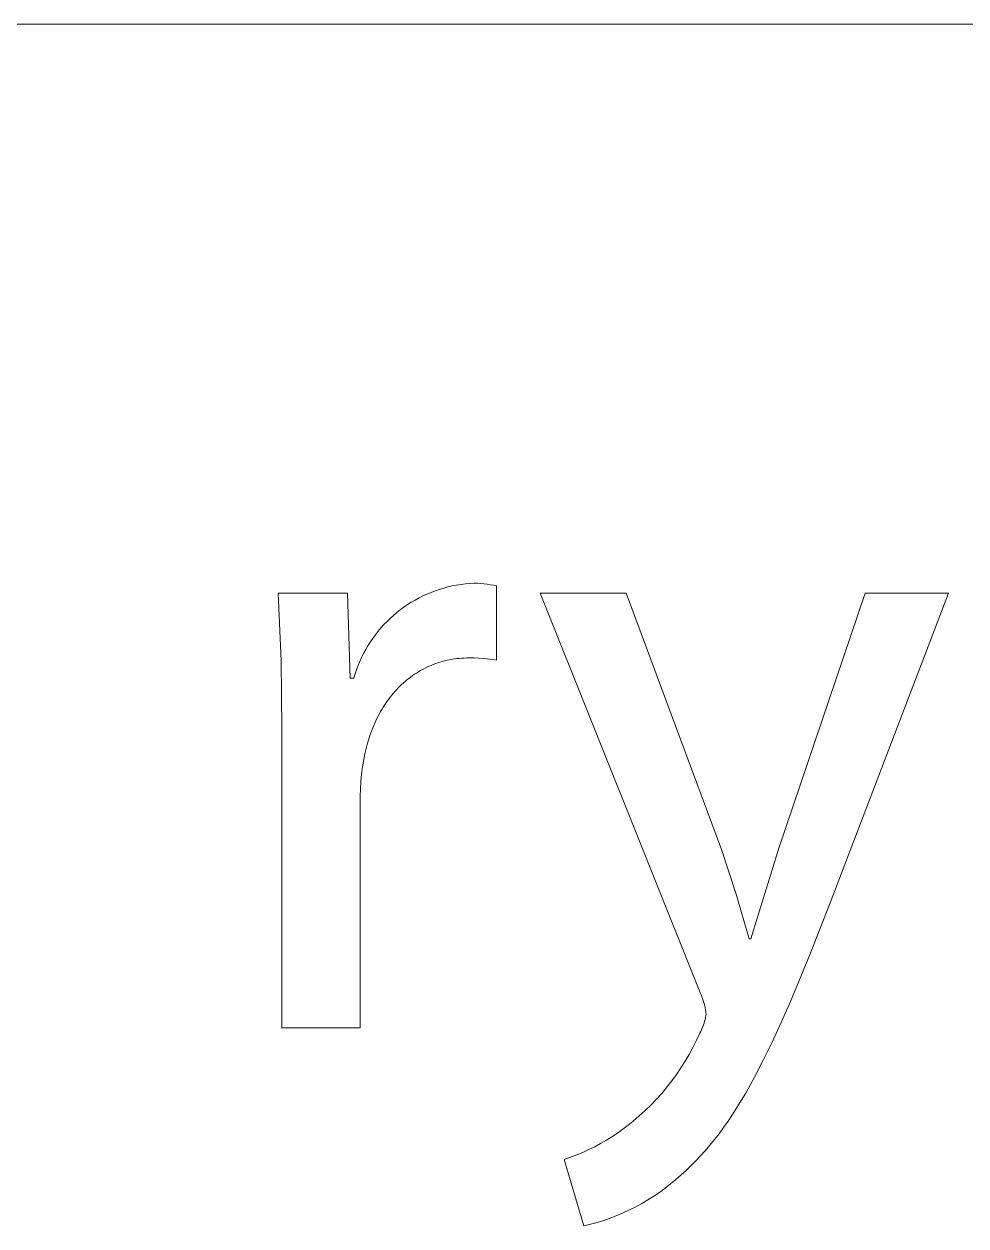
# Model space of a CAD drawing. Header units: millimetres. Extents: x -1519 to 3497, y -297 to 3208.
# Drawn here: x 2304.9 to 2357.6, y -223.8 to -156.6 of the extents above; entities that cross this region are included whole.
import ezdxf

# ---------------------------------------------------------------- set-up
doc = ezdxf.new("R2010")
doc.units = ezdxf.units.MM
doc.header["$MEASUREMENT"] = 0
doc.layers.add('Domyślny', color=7, linetype='Continuous', true_color=0x000000)

msp = doc.modelspace()

# ---------------------------------------------------------------- linework, layer by layer
at = {"layer": 'Domyślny', "color": 18, "lineweight": 15, "true_color": 0x000000}
for p, q in [((1601.477, -156.6), (3492.387, -156.6)), ((2328.146, -188.217), (2328.383, -188.146)), ((2328.383, -188.146), (2328.623, -188.082)), ((2328.623, -188.082), (2328.864, -188.027)), ((2328.864, -188.027), (2329.107, -187.98)), ((2329.107, -187.98), (2329.352, -187.941)), ((2329.352, -187.941), (2329.598, -187.91)), ((2329.598, -187.91), (2329.845, -187.888)), ((2329.845, -187.888), (2330.092, -187.874)), ((2330.092, -187.874), (2330.273, -187.879)), ((2330.273, -187.879), (2330.453, -187.89)), ((2330.453, -187.89), (2330.633, -187.906)), ((2330.633, -187.906), (2330.812, -187.927)), ((2330.812, -187.927), (2330.991, -187.954)), ((2330.991, -187.954), (2331.169, -187.987)), ((2331.169, -187.987), (2331.345, -188.025)), ((2331.345, -188.025), (2331.345, -192.184)), ((2319.297, -192.216), (2319.135, -188.426)), ((2319.135, -188.426), (2323.01, -188.426)), ((2323.01, -188.426), (2323.16, -193.186)), ((2326.573, -188.939), (2326.786, -188.813)), ((2326.786, -188.813), (2327.004, -188.695)), ((2327.004, -188.695), (2327.226, -188.584)), ((2327.226, -188.584), (2327.451, -188.48)), ((2327.451, -188.48), (2327.68, -188.385)), ((2327.68, -188.385), (2327.911, -188.297)), ((2327.911, -188.297), (2328.146, -188.217)), ((2342.744, -210.824), (2333.774, -188.424)), ((2333.774, -188.424), (2338.585, -188.424)), ((2338.585, -188.424), (2343.913, -202.772)), ((2347.12, -202.689), (2351.948, -188.424)), ((2356.608, -188.424), (2349.993, -205.746)), ((2351.948, -188.424), (2356.608, -188.424)), ((2325.576, -189.672), (2325.765, -189.512)), ((2325.765, -189.512), (2325.959, -189.358)), ((2325.959, -189.358), (2326.159, -189.211)), ((2326.159, -189.211), (2326.364, -189.071)), ((2326.364, -189.071), (2326.573, -188.939)), ((2324.877, -190.373), (2325.042, -190.189)), ((2325.042, -190.189), (2325.214, -190.011)), ((2325.214, -190.011), (2325.392, -189.838)), ((2325.392, -189.838), (2325.576, -189.672)), ((2324.418, -190.958), (2324.564, -190.758)), ((2324.564, -190.758), (2324.717, -190.563)), ((2324.717, -190.563), (2324.877, -190.373)), ((2324.022, -191.587), (2324.147, -191.373)), ((2324.147, -191.373), (2324.279, -191.163)), ((2324.279, -191.163), (2324.418, -190.958)), ((2319.335, -196.009), (2319.297, -192.216)), ((2323.692, -192.253), (2323.794, -192.027)), ((2323.794, -192.027), (2323.905, -191.805)), ((2323.905, -191.805), (2324.022, -191.587)), ((2328.437, -192.216), (2328.307, -192.251)), ((2328.57, -192.185), (2328.437, -192.216)), ((2328.704, -192.157), (2328.57, -192.185)), ((2328.839, -192.132), (2328.704, -192.157)), ((2328.976, -192.111), (2328.839, -192.132)), ((2329.114, -192.092), (2328.976, -192.111)), ((2329.253, -192.077), (2329.114, -192.092)), ((2329.394, -192.066), (2329.253, -192.077)), ((2329.536, -192.057), (2329.394, -192.066)), ((2329.68, -192.052), (2329.536, -192.057)), ((2329.825, -192.05), (2329.68, -192.052)), ((2330.08, -192.052), (2329.825, -192.05)), ((2330.334, -192.063), (2330.08, -192.052)), ((2330.588, -192.081), (2330.334, -192.063)), ((2330.842, -192.107), (2330.588, -192.081)), ((2331.094, -192.142), (2330.842, -192.107)), ((2331.345, -192.184), (2331.094, -192.142)), ((2323.432, -192.949), (2323.51, -192.714)), ((2323.51, -192.714), (2323.597, -192.482)), ((2323.597, -192.482), (2323.692, -192.253)), ((2326.857, -192.894), (2326.747, -192.966)), ((2326.969, -192.825), (2326.857, -192.894)), ((2327.083, -192.758), (2326.969, -192.825)), ((2327.198, -192.695), (2327.083, -192.758)), ((2327.315, -192.634), (2327.198, -192.695)), ((2327.433, -192.575), (2327.315, -192.634)), ((2327.553, -192.52), (2327.433, -192.575)), ((2327.675, -192.468), (2327.553, -192.52)), ((2327.798, -192.418), (2327.675, -192.468)), ((2327.923, -192.372), (2327.798, -192.418)), ((2328.049, -192.329), (2327.923, -192.372)), ((2328.177, -192.288), (2328.049, -192.329)), ((2328.307, -192.251), (2328.177, -192.288)), ((2323.16, -193.186), (2323.361, -193.186)), ((2323.361, -193.186), (2323.432, -192.949)), ((2326.025, -193.544), (2325.929, -193.637)), ((2326.123, -193.454), (2326.025, -193.544)), ((2326.222, -193.366), (2326.123, -193.454)), ((2326.324, -193.281), (2326.222, -193.366)), ((2326.427, -193.199), (2326.324, -193.281)), ((2326.532, -193.119), (2326.427, -193.199)), ((2326.639, -193.041), (2326.532, -193.119)), ((2326.747, -192.966), (2326.639, -193.041)), ((2325.392, -194.244), (2325.309, -194.353)), ((2325.476, -194.137), (2325.392, -194.244)), ((2325.563, -194.032), (2325.476, -194.137)), ((2325.652, -193.93), (2325.563, -194.032)), ((2325.742, -193.83), (2325.652, -193.93)), ((2325.835, -193.732), (2325.742, -193.83)), ((2325.929, -193.637), (2325.835, -193.732)), ((2324.924, -194.932), (2324.853, -195.054)), ((2324.997, -194.812), (2324.924, -194.932)), ((2325.072, -194.694), (2324.997, -194.812)), ((2325.149, -194.578), (2325.072, -194.694)), ((2325.228, -194.465), (2325.149, -194.578)), ((2325.309, -194.353), (2325.228, -194.465)), ((2324.59, -195.563), (2324.529, -195.695)), ((2324.653, -195.433), (2324.59, -195.563)), ((2324.717, -195.305), (2324.653, -195.433)), ((2324.784, -195.178), (2324.717, -195.305)), ((2324.853, -195.054), (2324.784, -195.178)), ((2319.335, -212.73), (2319.335, -196.009)), ((2324.309, -196.242), (2324.259, -196.383)), ((2324.361, -196.103), (2324.309, -196.242)), ((2324.415, -195.965), (2324.361, -196.103)), ((2324.471, -195.829), (2324.415, -195.965)), ((2324.529, -195.695), (2324.471, -195.829)), ((2324.123, -196.818), (2324.043, -197.115)), ((2324.211, -196.526), (2324.123, -196.818)), ((2324.259, -196.383), (2324.211, -196.526)), ((2323.973, -197.419), (2323.912, -197.73)), ((2324.043, -197.115), (2323.973, -197.419)), ((2323.844, -198.137), (2323.79, -198.547)), ((2323.912, -197.73), (2323.844, -198.137)), ((2323.75, -198.959), (2323.724, -199.371)), ((2323.79, -198.547), (2323.75, -198.959)), ((2323.724, -199.371), (2323.711, -199.784)), ((2323.711, -199.784), (2323.711, -212.73)), ((2343.913, -202.772), (2344.731, -205.257)), ((2345.567, -207.767), (2347.12, -202.689)), ((2344.731, -205.257), (2345.467, -207.767)), ((2349.993, -205.746), (2348.847, -208.686)), ((2345.467, -207.767), (2345.567, -207.767)), ((2348.847, -208.686), (2347.775, -211.273)), ((2342.793, -210.933), (2342.744, -210.824)), ((2342.838, -211.045), (2342.793, -210.933)), ((2342.88, -211.157), (2342.838, -211.045)), ((2342.918, -211.271), (2342.88, -211.157)), ((2342.952, -211.386), (2342.918, -211.271)), ((2342.982, -211.503), (2342.952, -211.386)), ((2343.008, -211.62), (2342.982, -211.503)), ((2343.029, -211.738), (2343.008, -211.62)), ((2343.047, -211.857), (2343.029, -211.738)), ((2347.775, -211.273), (2347.259, -212.444)), ((2342.948, -212.47), (2342.977, -212.373)), ((2342.977, -212.373), (2343.003, -212.275)), ((2343.003, -212.275), (2343.025, -212.176)), ((2343.025, -212.176), (2343.045, -212.076)), ((2343.045, -212.076), (2343.061, -211.976)), ((2343.061, -211.976), (2343.047, -211.857)), ((2323.711, -212.73), (2319.335, -212.73)), ((2342.525, -213.433), (2342.71, -213.029)), ((2342.71, -213.029), (2342.757, -212.939)), ((2342.757, -212.939), (2342.801, -212.848)), ((2342.801, -212.848), (2342.843, -212.755)), ((2342.843, -212.755), (2342.881, -212.661)), ((2342.881, -212.661), (2342.916, -212.566)), ((2342.916, -212.566), (2342.948, -212.47)), ((2347.259, -212.444), (2346.754, -213.536)), ((2342.326, -213.832), (2342.525, -213.433)), ((2346.754, -213.536), (2346.256, -214.555)), ((2341.889, -214.608), (2342.114, -214.223)), ((2342.114, -214.223), (2342.326, -213.832)), ((2341.401, -215.352), (2341.651, -214.984)), ((2341.651, -214.984), (2341.889, -214.608)), ((2346.256, -214.555), (2345.763, -215.503)), ((2340.864, -216.063), (2341.138, -215.712)), ((2341.138, -215.712), (2341.401, -215.352)), ((2345.763, -215.503), (2345.272, -216.384)), ((2340.281, -216.735), (2340.578, -216.404)), ((2340.578, -216.404), (2340.864, -216.063)), ((2345.272, -216.384), (2345.026, -216.8)), ((2339.653, -217.368), (2339.972, -217.057)), ((2339.972, -217.057), (2340.281, -216.735)), ((2345.026, -216.8), (2344.78, -217.201)), ((2338.985, -217.956), (2339.324, -217.668)), ((2339.324, -217.668), (2339.653, -217.368)), ((2344.533, -217.587), (2344.284, -217.958)), ((2344.78, -217.201), (2344.533, -217.587)), ((2338.103, -218.629), (2338.405, -218.414)), ((2338.405, -218.414), (2338.699, -218.19)), ((2338.699, -218.19), (2338.985, -217.956)), ((2344.034, -218.315), (2343.783, -218.658)), ((2344.284, -217.958), (2344.034, -218.315)), ((2337.16, -219.213), (2337.481, -219.028)), ((2337.481, -219.028), (2337.795, -218.834)), ((2337.795, -218.834), (2338.103, -218.629)), ((2343.529, -218.988), (2343.272, -219.305)), ((2343.783, -218.658), (2343.529, -218.988)), ((2335.823, -219.845), (2336.165, -219.703)), ((2336.165, -219.703), (2336.502, -219.55)), ((2336.502, -219.55), (2336.834, -219.387)), ((2336.834, -219.387), (2337.16, -219.213)), ((2343.012, -219.61), (2342.749, -219.903)), ((2343.272, -219.305), (2343.012, -219.61)), ((2335.127, -220.094), (2335.477, -219.975)), ((2336.213, -223.819), (2335.127, -220.094)), ((2335.477, -219.975), (2335.823, -219.845)), ((2342.212, -220.454), (2341.938, -220.714)), ((2342.483, -220.184), (2342.212, -220.454)), ((2342.749, -219.903), (2342.483, -220.184)), ((2341.658, -220.963), (2341.368, -221.222)), ((2341.938, -220.714), (2341.658, -220.963)), ((2340.764, -221.711), (2340.45, -221.94)), ((2341.07, -221.471), (2340.764, -221.711)), ((2341.368, -221.222), (2341.07, -221.471)), ((2339.8, -222.367), (2339.465, -222.564)), ((2340.128, -222.159), (2339.8, -222.367)), ((2340.45, -221.94), (2340.128, -222.159)), ((2338.424, -223.089), (2338.066, -223.241)), ((2338.777, -222.925), (2338.424, -223.089)), ((2339.124, -222.751), (2338.777, -222.925)), ((2339.465, -222.564), (2339.124, -222.751)), ((2336.591, -223.728), (2336.213, -223.819)), ((2336.965, -223.624), (2336.591, -223.728)), ((2337.336, -223.509), (2336.965, -223.624)), ((2337.703, -223.381), (2337.336, -223.509)), ((2338.066, -223.241), (2337.703, -223.381))]:
    msp.add_line(p, q, dxfattribs=at)

doc.saveas('drawing.dxf')
